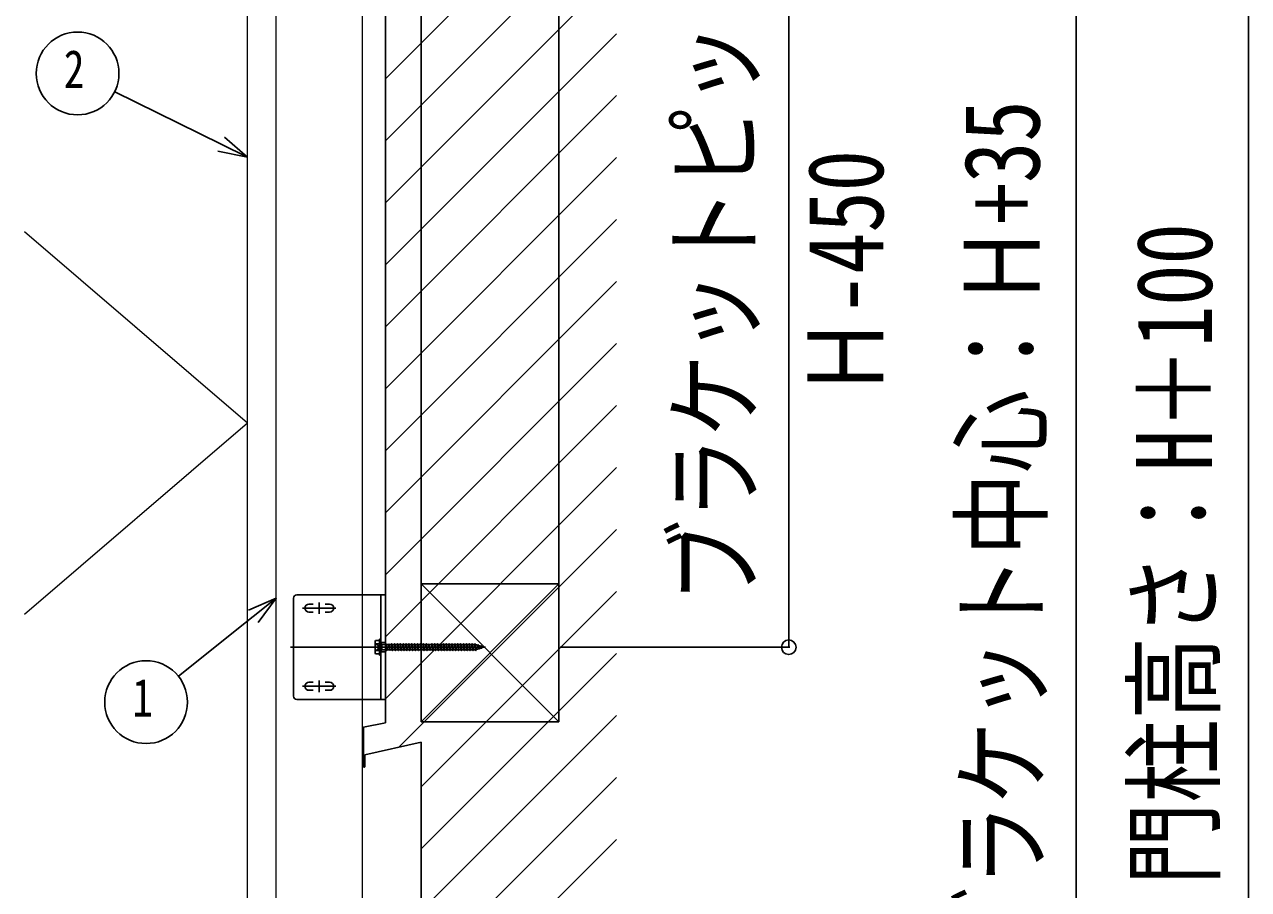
# Model space of a CAD drawing. Units: millimetres, scale not verified. Extents: x -6308 to 6308, y -4455 to 4455.
# Drawn here: x 1746 to 2811, y 806 to 1558 of the extents above; entities that cross this region are included whole.
import ezdxf
from ezdxf.enums import TextEntityAlignment as Align

# ---------------------------------------------------------------- set-up
doc = ezdxf.new("R2010")
doc.units = ezdxf.units.MM
doc.header["$LTSCALE"] = 20
for name, color, linetype in [('0-4_YKK_13', 4, 'Continuous'), ('0-6_YKK_D', 6, 'Continuous'), ('0-8_YSS_K', 3, 'Continuous')]:
    doc.layers.add(name, color=color, linetype=linetype)
doc.layers.add('0-5_YKK_A1', color=4, linetype='Continuous', lineweight=18)
doc.styles.add('ＭＳ ゴシック', font='')
doc.styles.get('ＭＳ ゴシック').set_extended_font_data('MS Gothic')

msp = doc.modelspace()

# ---------------------------------------------------------------- linework, layer by layer
at = {"layer": '0-4_YKK_13'}
for p, q in [((1979.53, 974), (1979.53, 1059)), ((2039.53, 1062), (1982.53, 1062)), ((2002.03, 1055.5), (2002.03, 1045.5)), ((2039.53, 1062), (2059.53, 1062)), ((2055.53, 1062), (2055.53, 971)), ((2059.53, 1062), (2059.53, 971)), ((1987.53, 1050.5), (2016.53, 1050.5)), ((1996.85, 1054), (1993.03, 1054)), ((1996.85, 1047), (1993.03, 1047)), ((2011.03, 1054), (2007.21, 1054)), ((2011.03, 1047), (2007.21, 1047)), ((2054.53, 1023.5), (2054.53, 1009.5)), ((2054.53, 1023.5), (2055.53, 1023.5)), ((2055.53, 1023.5), (2055.53, 1009.5)), ((2062.03, 1016.5), (1977.03, 1016.5)), ((2048.35, 1016.5), (2146.75, 1016.5)), ((2050.53, 1021.5), (2050.96, 1022.25)), ((2050.53, 1011.5), (2050.53, 1021.5)), ((2050.53, 1013.45), (2052.89, 1014.6)), ((2054.53, 1022.25), (2050.96, 1022.25)), ((2054.53, 1019.39), (2050.98, 1019.39)), ((2054.53, 1013.61), (2050.98, 1013.61)), ((2052.89, 1014.6), (2053.9, 1016.5)), ((2054.53, 1022.25), (2054.53, 1010.75)), ((2054.53, 1018.75), (2056.03, 1018.75)), ((2054.53, 1014.25), (2056.03, 1014.25)), ((2059.53, 1020.5), (2055.53, 1020.5)), ((2059.53, 1012.5), (2055.53, 1012.5)), ((2056.03, 1019.1), (2056.53, 1019.1)), ((2056.03, 1013.9), (2056.03, 1019.1)), ((2056.03, 1013.9), (2056.53, 1013.9)), ((2056.53, 1019.1), (2056.53, 1013.9)), ((2056.53, 1018.75), (2059.53, 1018.75)), ((2060.53, 1014.25), (2056.53, 1014.25)), ((2060.03, 1019.5), (2060.78, 1013.5)), ((2060.28, 1018.75), (2061.28, 1014.25)), ((2060.28, 1018.75), (2062.03, 1018.75)), ((2063.03, 1014.25), (2061.28, 1014.25)), ((2062.03, 1018.75), (2062.53, 1019.5)), ((2062.03, 1018.75), (2063.03, 1014.25)), ((2062.53, 1019.5), (2063.28, 1013.5)), ((2062.53, 1019.5), (2062.78, 1018.75)), ((2062.78, 1018.75), (2063.78, 1014.25)), ((2062.78, 1018.75), (2064.53, 1018.75)), ((2063.03, 1014.25), (2063.28, 1013.5)), ((2063.28, 1013.5), (2063.78, 1014.25)), ((2065.53, 1014.25), (2063.78, 1014.25)), ((2065.03, 1019.5), (2065.78, 1013.5)), ((2065.28, 1018.75), (2067.03, 1018.75)), ((2065.28, 1018.75), (2066.28, 1014.25)), ((2068.03, 1014.25), (2066.28, 1014.25)), ((2067.53, 1019.5), (2068.28, 1013.5)), ((2067.78, 1018.75), (2069.53, 1018.75)), ((2067.78, 1018.75), (2068.78, 1014.25)), ((2070.53, 1014.25), (2068.78, 1014.25)), ((2069.53, 1018.75), (2070.03, 1019.5)), ((2069.53, 1018.75), (2070.53, 1014.25)), ((2070.03, 1019.5), (2070.78, 1013.5)), ((2070.03, 1019.5), (2070.28, 1018.75)), ((2070.03, 1019.5), (2070.78, 1013.5)), ((2070.28, 1018.75), (2071.28, 1014.25)), ((2070.28, 1018.75), (2072.03, 1018.75)), ((2070.28, 1018.75), (2071.28, 1014.25)), ((2070.53, 1014.25), (2070.78, 1013.5)), ((2070.78, 1013.5), (2071.28, 1014.25)), ((2073.03, 1014.25), (2071.28, 1014.25)), ((2072.53, 1019.5), (2073.28, 1013.5)), ((2072.78, 1018.75), (2074.53, 1018.75)), ((2072.78, 1018.75), (2073.78, 1014.25)), ((2075.53, 1014.25), (2073.78, 1014.25)), ((2075.03, 1019.5), (2075.78, 1013.5)), ((2075.28, 1018.75), (2077.03, 1018.75)), ((2075.28, 1018.75), (2076.28, 1014.25)), ((2078.03, 1014.25), (2076.28, 1014.25)), ((2077.53, 1019.5), (2078.28, 1013.5)), ((2077.78, 1018.75), (2079.53, 1018.75)), ((2077.78, 1018.75), (2078.78, 1014.25)), ((2080.53, 1014.25), (2078.78, 1014.25)), ((2080.03, 1019.5), (2080.78, 1013.5)), ((2080.28, 1018.75), (2082.03, 1018.75)), ((2080.28, 1018.75), (2081.28, 1014.25)), ((2083.03, 1014.25), (2081.28, 1014.25)), ((2082.53, 1019.5), (2083.28, 1013.5)), ((2082.78, 1018.75), (2084.53, 1018.75)), ((2082.78, 1018.75), (2083.78, 1014.25)), ((2085.53, 1014.25), (2083.78, 1014.25)), ((2085.03, 1019.5), (2085.78, 1013.5)), ((2085.28, 1018.75), (2087.03, 1018.75)), ((2085.28, 1018.75), (2086.28, 1014.25)), ((2088.03, 1014.25), (2086.28, 1014.25)), ((2087.53, 1019.5), (2088.28, 1013.5)), ((2087.78, 1018.75), (2089.53, 1018.75)), ((2087.78, 1018.75), (2088.78, 1014.25)), ((2090.53, 1014.25), (2088.78, 1014.25)), ((2090.03, 1019.5), (2090.78, 1013.5)), ((2090.28, 1018.75), (2092.03, 1018.75)), ((2090.28, 1018.75), (2091.28, 1014.25)), ((2093.03, 1014.25), (2091.28, 1014.25)), ((2092.53, 1019.5), (2093.28, 1013.5)), ((2092.78, 1018.75), (2094.53, 1018.75)), ((2092.78, 1018.75), (2093.78, 1014.25)), ((2095.53, 1014.25), (2093.78, 1014.25)), ((2095.03, 1019.5), (2095.78, 1013.5)), ((2095.28, 1018.75), (2096.28, 1014.25)), ((2095.28, 1018.75), (2097.03, 1018.75)), ((2098.03, 1014.25), (2096.28, 1014.25)), ((2097.03, 1018.75), (2097.53, 1019.5)), ((2097.03, 1018.75), (2098.03, 1014.25)), ((2097.53, 1019.5), (2098.28, 1013.5)), ((2097.53, 1019.5), (2097.78, 1018.75)), ((2097.78, 1018.75), (2098.78, 1014.25)), ((2097.78, 1018.75), (2099.53, 1018.75)), ((2098.03, 1014.25), (2098.28, 1013.5)), ((2098.28, 1013.5), (2098.78, 1014.25)), ((2100.53, 1014.25), (2098.78, 1014.25)), ((2100.03, 1019.5), (2100.78, 1013.5)), ((2100.28, 1018.75), (2102.03, 1018.75)), ((2100.28, 1018.75), (2101.28, 1014.25)), ((2103.03, 1014.25), (2101.28, 1014.25)), ((2102.53, 1019.5), (2103.28, 1013.5)), ((2102.78, 1018.75), (2104.53, 1018.75)), ((2102.78, 1018.75), (2103.78, 1014.25)), ((2105.53, 1014.25), (2103.78, 1014.25)), ((2105.03, 1019.5), (2105.78, 1013.5)), ((2105.28, 1018.75), (2107.03, 1018.75)), ((2105.28, 1018.75), (2106.28, 1014.25)), ((2108.03, 1014.25), (2106.28, 1014.25)), ((2107.53, 1019.5), (2108.28, 1013.5)), ((2107.78, 1018.75), (2109.53, 1018.75)), ((2107.78, 1018.75), (2108.78, 1014.25)), ((2110.53, 1014.25), (2108.78, 1014.25)), ((2110.03, 1019.5), (2110.78, 1013.5)), ((2110.28, 1018.75), (2112.03, 1018.75)), ((2110.28, 1018.75), (2111.28, 1014.25)), ((2113.03, 1014.25), (2111.28, 1014.25)), ((2112.53, 1019.5), (2113.28, 1013.5)), ((2112.78, 1018.75), (2114.53, 1018.75)), ((2112.78, 1018.75), (2113.78, 1014.25)), ((2115.53, 1014.25), (2113.78, 1014.25)), ((2115.03, 1019.5), (2115.78, 1013.5)), ((2115.28, 1018.75), (2117.03, 1018.75)), ((2115.28, 1018.75), (2116.28, 1014.25)), ((2118.03, 1014.25), (2116.28, 1014.25)), ((2117.53, 1019.5), (2118.28, 1013.5)), ((2117.78, 1018.75), (2119.53, 1018.75)), ((2117.78, 1018.75), (2118.78, 1014.25)), ((2120.53, 1014.25), (2118.78, 1014.25)), ((2120.03, 1019.5), (2120.78, 1013.5)), ((2120.28, 1018.75), (2122.03, 1018.75)), ((2120.28, 1018.75), (2121.28, 1014.25)), ((2123.03, 1014.25), (2121.28, 1014.25)), ((2122.53, 1019.5), (2123.28, 1013.5)), ((2122.78, 1018.75), (2124.53, 1018.75)), ((2122.78, 1018.75), (2123.78, 1014.25)), ((2125.53, 1014.25), (2123.78, 1014.25)), ((2125.03, 1019.5), (2125.78, 1013.5)), ((2125.28, 1018.75), (2127.03, 1018.75)), ((2125.28, 1018.75), (2126.28, 1014.25)), ((2128.03, 1014.25), (2126.28, 1014.25)), ((2127.53, 1019.5), (2128.28, 1013.5)), ((2127.78, 1018.75), (2129.53, 1018.75)), ((2127.78, 1018.75), (2128.78, 1014.25)), ((2130.53, 1014.25), (2128.78, 1014.25)), ((2130.03, 1019.5), (2130.78, 1013.5)), ((2130.28, 1018.75), (2132.03, 1018.75)), ((2130.28, 1018.75), (2131.28, 1014.25)), ((2133.03, 1014.25), (2131.28, 1014.25)), ((2132.53, 1019.5), (2133.28, 1013.5)), ((2132.78, 1018.75), (2134.53, 1018.75)), ((2132.78, 1018.75), (2133.78, 1014.25)), ((2135.53, 1014.25), (2133.78, 1014.25)), ((2135.03, 1019.5), (2135.78, 1013.5)), ((2135.28, 1018.75), (2137.03, 1018.75)), ((2135.28, 1018.75), (2136.28, 1014.25)), ((2138, 1014.25), (2136.28, 1014.25)), ((2137.53, 1019.5), (2138.28, 1013.5)), ((2137.78, 1018.75), (2138, 1018.75)), ((2137.78, 1018.75), (2138.78, 1014.25)), ((2138, 1018.75), (2139.66, 1018.18)), ((2138.03, 1014.26), (2138, 1014.25)), ((2140.35, 1015.06), (2138.72, 1014.5)), ((2140.12, 1018.81), (2139.66, 1018.18)), ((2139.66, 1018.18), (2140.35, 1015.06)), ((2140.12, 1018.81), (2140.47, 1017.9)), ((2140.12, 1018.81), (2140.67, 1014.38)), ((2140.67, 1014.38), (2140.35, 1015.06)), ((2140.47, 1017.9), (2142.36, 1017.25)), ((2140.47, 1017.9), (2141.05, 1015.3)), ((2140.67, 1014.38), (2141.05, 1015.3)), ((2142.67, 1015.86), (2141.05, 1015.3)), ((2142.73, 1017.91), (2142.36, 1017.25)), ((2142.36, 1017.25), (2142.67, 1015.86)), ((2143.07, 1015.2), (2142.67, 1015.86)), ((2142.73, 1017.91), (2143.18, 1016.97)), ((2142.73, 1017.91), (2143.07, 1015.2)), ((2143.07, 1015.2), (2143.37, 1016.1)), ((2143.18, 1016.97), (2144.53, 1016.5)), ((2143.18, 1016.97), (2143.37, 1016.1)), ((2144.53, 1016.5), (2143.37, 1016.1)), ((2050.53, 1011.5), (2050.96, 1010.75)), ((2050.96, 1010.75), (2054.53, 1010.75)), ((2054.53, 1009.5), (2055.53, 1009.5)), ((1987.53, 982.5), (2016.53, 982.5)), ((1996.85, 986), (1993.03, 986)), ((2002.03, 977.5), (2002.03, 987.5)), ((2011.03, 986), (2007.21, 986)), ((2039.53, 971), (1982.53, 971)), ((1996.85, 979), (1993.03, 979)), ((2011.03, 979), (2007.21, 979)), ((2059.53, 971), (2039.53, 971))]:
    msp.add_line(p, q, dxfattribs=at)
for points in [[(2050.53, 1019.55), (2052.89, 1018.4), (2053.9, 1016.5)], [(2059.53, 1018.75), (2060.03, 1019.5), (2060.28, 1018.75)], [(2059.53, 1018.75), (2060.53, 1014.25), (2060.78, 1013.5), (2061.28, 1014.25)], [(2064.53, 1018.75), (2065.03, 1019.5), (2065.28, 1018.75)], [(2064.53, 1018.75), (2065.53, 1014.25), (2065.78, 1013.5), (2066.28, 1014.25)], [(2067.03, 1018.75), (2067.53, 1019.5), (2067.78, 1018.75)], [(2067.03, 1018.75), (2068.03, 1014.25), (2068.28, 1013.5), (2068.78, 1014.25)], [(2069.53, 1018.75), (2070.03, 1019.5), (2070.28, 1018.75)], [(2069.53, 1018.75), (2070.53, 1014.25), (2070.78, 1013.5), (2071.28, 1014.25)], [(2072.03, 1018.75), (2072.53, 1019.5), (2072.78, 1018.75)], [(2072.03, 1018.75), (2073.03, 1014.25), (2073.28, 1013.5), (2073.78, 1014.25)], [(2074.53, 1018.75), (2075.03, 1019.5), (2075.28, 1018.75)], [(2074.53, 1018.75), (2075.53, 1014.25), (2075.78, 1013.5), (2076.28, 1014.25)], [(2077.03, 1018.75), (2077.53, 1019.5), (2077.78, 1018.75)], [(2077.03, 1018.75), (2078.03, 1014.25), (2078.28, 1013.5), (2078.78, 1014.25)], [(2079.53, 1018.75), (2080.03, 1019.5), (2080.28, 1018.75)], [(2079.53, 1018.75), (2080.53, 1014.25), (2080.78, 1013.5), (2081.28, 1014.25)], [(2082.03, 1018.75), (2082.53, 1019.5), (2082.78, 1018.75)], [(2082.03, 1018.75), (2083.03, 1014.25), (2083.28, 1013.5), (2083.78, 1014.25)], [(2084.53, 1018.75), (2085.03, 1019.5), (2085.28, 1018.75)], [(2084.53, 1018.75), (2085.53, 1014.25), (2085.78, 1013.5), (2086.28, 1014.25)], [(2087.03, 1018.75), (2087.53, 1019.5), (2087.78, 1018.75)], [(2087.03, 1018.75), (2088.03, 1014.25), (2088.28, 1013.5), (2088.78, 1014.25)], [(2089.53, 1018.75), (2090.03, 1019.5), (2090.28, 1018.75)], [(2089.53, 1018.75), (2090.53, 1014.25), (2090.78, 1013.5), (2091.28, 1014.25)], [(2092.03, 1018.75), (2092.53, 1019.5), (2092.78, 1018.75)], [(2092.03, 1018.75), (2093.03, 1014.25), (2093.28, 1013.5), (2093.78, 1014.25)], [(2094.53, 1018.75), (2095.03, 1019.5), (2095.28, 1018.75)], [(2094.53, 1018.75), (2095.53, 1014.25), (2095.78, 1013.5), (2096.28, 1014.25)], [(2099.53, 1018.75), (2100.03, 1019.5), (2100.28, 1018.75)], [(2099.53, 1018.75), (2100.53, 1014.25), (2100.78, 1013.5), (2101.28, 1014.25)], [(2102.03, 1018.75), (2102.53, 1019.5), (2102.78, 1018.75)], [(2102.03, 1018.75), (2103.03, 1014.25), (2103.28, 1013.5), (2103.78, 1014.25)], [(2104.53, 1018.75), (2105.03, 1019.5), (2105.28, 1018.75)], [(2104.53, 1018.75), (2105.53, 1014.25), (2105.78, 1013.5), (2106.28, 1014.25)], [(2107.03, 1018.75), (2107.53, 1019.5), (2107.78, 1018.75)], [(2107.03, 1018.75), (2108.03, 1014.25), (2108.28, 1013.5), (2108.78, 1014.25)], [(2109.53, 1018.75), (2110.03, 1019.5), (2110.28, 1018.75)], [(2109.53, 1018.75), (2110.53, 1014.25), (2110.78, 1013.5), (2111.28, 1014.25)], [(2112.03, 1018.75), (2112.53, 1019.5), (2112.78, 1018.75)], [(2112.03, 1018.75), (2113.03, 1014.25), (2113.28, 1013.5), (2113.78, 1014.25)], [(2114.53, 1018.75), (2115.03, 1019.5), (2115.28, 1018.75)], [(2114.53, 1018.75), (2115.53, 1014.25), (2115.78, 1013.5), (2116.28, 1014.25)], [(2117.03, 1018.75), (2117.53, 1019.5), (2117.78, 1018.75)], [(2117.03, 1018.75), (2118.03, 1014.25), (2118.28, 1013.5), (2118.78, 1014.25)], [(2119.53, 1018.75), (2120.03, 1019.5), (2120.28, 1018.75)], [(2119.53, 1018.75), (2120.53, 1014.25), (2120.78, 1013.5), (2121.28, 1014.25)], [(2122.03, 1018.75), (2122.53, 1019.5), (2122.78, 1018.75)], [(2122.03, 1018.75), (2123.03, 1014.25), (2123.28, 1013.5), (2123.78, 1014.25)], [(2124.53, 1018.75), (2125.03, 1019.5), (2125.28, 1018.75)], [(2124.53, 1018.75), (2125.53, 1014.25), (2125.78, 1013.5), (2126.28, 1014.25)], [(2127.03, 1018.75), (2127.53, 1019.5), (2127.78, 1018.75)], [(2127.03, 1018.75), (2128.03, 1014.25), (2128.28, 1013.5), (2128.78, 1014.25)], [(2129.53, 1018.75), (2130.03, 1019.5), (2130.28, 1018.75)], [(2129.53, 1018.75), (2130.53, 1014.25), (2130.78, 1013.5), (2131.28, 1014.25)], [(2132.03, 1018.75), (2132.53, 1019.5), (2132.78, 1018.75)], [(2132.03, 1018.75), (2133.03, 1014.25), (2133.28, 1013.5), (2133.78, 1014.25)], [(2134.53, 1018.75), (2135.03, 1019.5), (2135.28, 1018.75)], [(2134.53, 1018.75), (2135.53, 1014.25), (2135.78, 1013.5), (2136.28, 1014.25)], [(2137.03, 1018.75), (2137.53, 1019.5), (2137.78, 1018.75)], [(2137.03, 1018.75), (2138.03, 1014.25), (2138.28, 1013.5), (2138.78, 1014.25)]]:
    msp.add_lwpolyline(points, dxfattribs=at)
for centre, radius, start, end in [((1982.53, 1059), 3, 90, 180), ((1993.03, 1050.5), 3.5, 90, 270), ((2011.03, 1050.5), 3.5, 270, 90), ((2053.09, 1020.83), 2.56, 146.25178, 214.38425), ((2060.08, 1016.5), 9.55, 162.41205, 197.58795), ((2053.09, 1012.17), 2.56, 145.61575, 213.74822), ((1993.03, 982.5), 3.5, 90, 270), ((2011.03, 982.5), 3.5, 270, 90), ((1982.53, 974), 3, 180, 270)]:
    msp.add_arc(centre, radius, start, end, dxfattribs=at)
at = {"layer": '0-5_YKK_A1'}
for p, q in [((1964.53, 547), (1964.53, 1828)), ((2039.53, 547.09), (2039.53, 1828)), ((1939.53, 736.5), (1939.53, 1686.5)), ((1745.53, 1377.79), (1939.53, 1211.5)), ((1745.53, 1045.21), (1939.53, 1211.5))]:
    msp.add_line(p, q, dxfattribs=at)
at = {"layer": '0-6_YKK_D'}
for p, q in [((2810.53, 1831.5), (2810.53, 531.5)), ((2410.53, 1766.5), (2410.53, 1016.5)), ((2660.53, 1766.5), (2660.53, 531.5)), ((2211.53, 1016.5), (2411.53, 1016.5))]:
    msp.add_line(p, q, dxfattribs=at)
for points in [[(1939.53, 1442.62), (1916.65, 1453.88), (1824.07, 1499.43)], [(1919.67, 1460.01), (1939.53, 1442.62), (1913.63, 1447.75)], [(1964.53, 1059.12), (1944.6, 1043.21), (1879.46, 991.19)], [(1940.34, 1048.55), (1964.53, 1059.12), (1948.87, 1037.87)]]:
    msp.add_lwpolyline(points, dxfattribs=at)
for centre, radius in [((1791.76, 1515.32), 36), ((2410.53, 1016.5), 6.38), ((1851.33, 968.73), 36)]:
    msp.add_circle(centre, radius, dxfattribs=at)
at = {"layer": '0-8_YSS_K'}
for p, q in [((2059.53, 1961.5), (2059.53, 950.86)), ((2090.53, 1961.5), (2090.53, 1071.5)), ((2210.53, 1961.5), (2210.53, 1071.5)), ((2059.53, 1510.54), (2260.53, 1711.54)), ((2059.53, 1456.66), (2260.53, 1657.66)), ((2059.53, 1402.78), (2260.53, 1603.78)), ((2059.53, 1348.89), (2260.53, 1549.89)), ((2059.53, 1295.01), (2260.53, 1496.01)), ((2059.53, 1241.13), (2260.53, 1442.13)), ((2059.53, 1187.25), (2260.53, 1388.25)), ((2059.53, 1133.37), (2260.53, 1334.37)), ((2059.53, 1079.49), (2260.53, 1280.49)), ((2059.53, 1025.6), (2260.53, 1226.6)), ((2059.53, 971.72), (2260.53, 1172.72)), ((2071.45, 929.76), (2260.53, 1118.84)), ((2210.53, 1071.5), (2090.53, 1071.5)), ((2210.53, 1071.5), (2090.53, 951.5)), ((2090.53, 1071.5), (2210.53, 951.5)), ((2090.53, 1071.5), (2090.53, 951.5)), ((2210.53, 1071.5), (2210.53, 951.5)), ((2090.53, 894.96), (2260.53, 1064.96)), ((2090.53, 841.08), (2260.53, 1011.08)), ((2090.53, 787.2), (2260.53, 957.2)), ((2090.53, 951.5), (2210.53, 951.5)), ((2040.53, 947.06), (2040.53, 912.56)), ((2041.53, 923.06), (2090.53, 934.04)), ((2090.53, 934.04), (2090.53, 531.5)), ((2041.53, 923.06), (2041.53, 912.56)), ((2090.53, 733.32), (2260.53, 903.32)), ((2090.53, 679.43), (2260.53, 849.43))]:
    msp.add_line(p, q, dxfattribs=at)
msp.add_lwpolyline([(2040.53, 912.56), (2040.53, 947.06), (2059.53, 950.86)], dxfattribs=at)
msp.add_arc((2041.03, 912.56), 0.5, 180, 360, dxfattribs=at)

# ---------------------------------------------------------------- texts
at = {"layer": '0-6_YKK_D', "style": 'ＭＳ ゴシック', "width": 0.8}
for s, p in [('ブラケットピッチ', (2398.53, 1055.5)), ('上側ブラケット中心：Ｈ+35', (2648.53, 592.2)), ('Ｈ-450', (2512.53, 1233.1)), ('門柱高さ：H＋100', (2798.53, 809.5))]:
    msp.add_text(s, height=65.98, rotation=90, dxfattribs=at).set_placement(p, align=Align.BOTTOM_LEFT)
for s, p in [('2', (1779.76, 1492.82)), ('1', (1839.33, 946.23))]:
    msp.add_text(s, height=32.99, dxfattribs=at).set_placement(p, align=Align.BOTTOM_LEFT)

doc.saveas('drawing.dxf')
